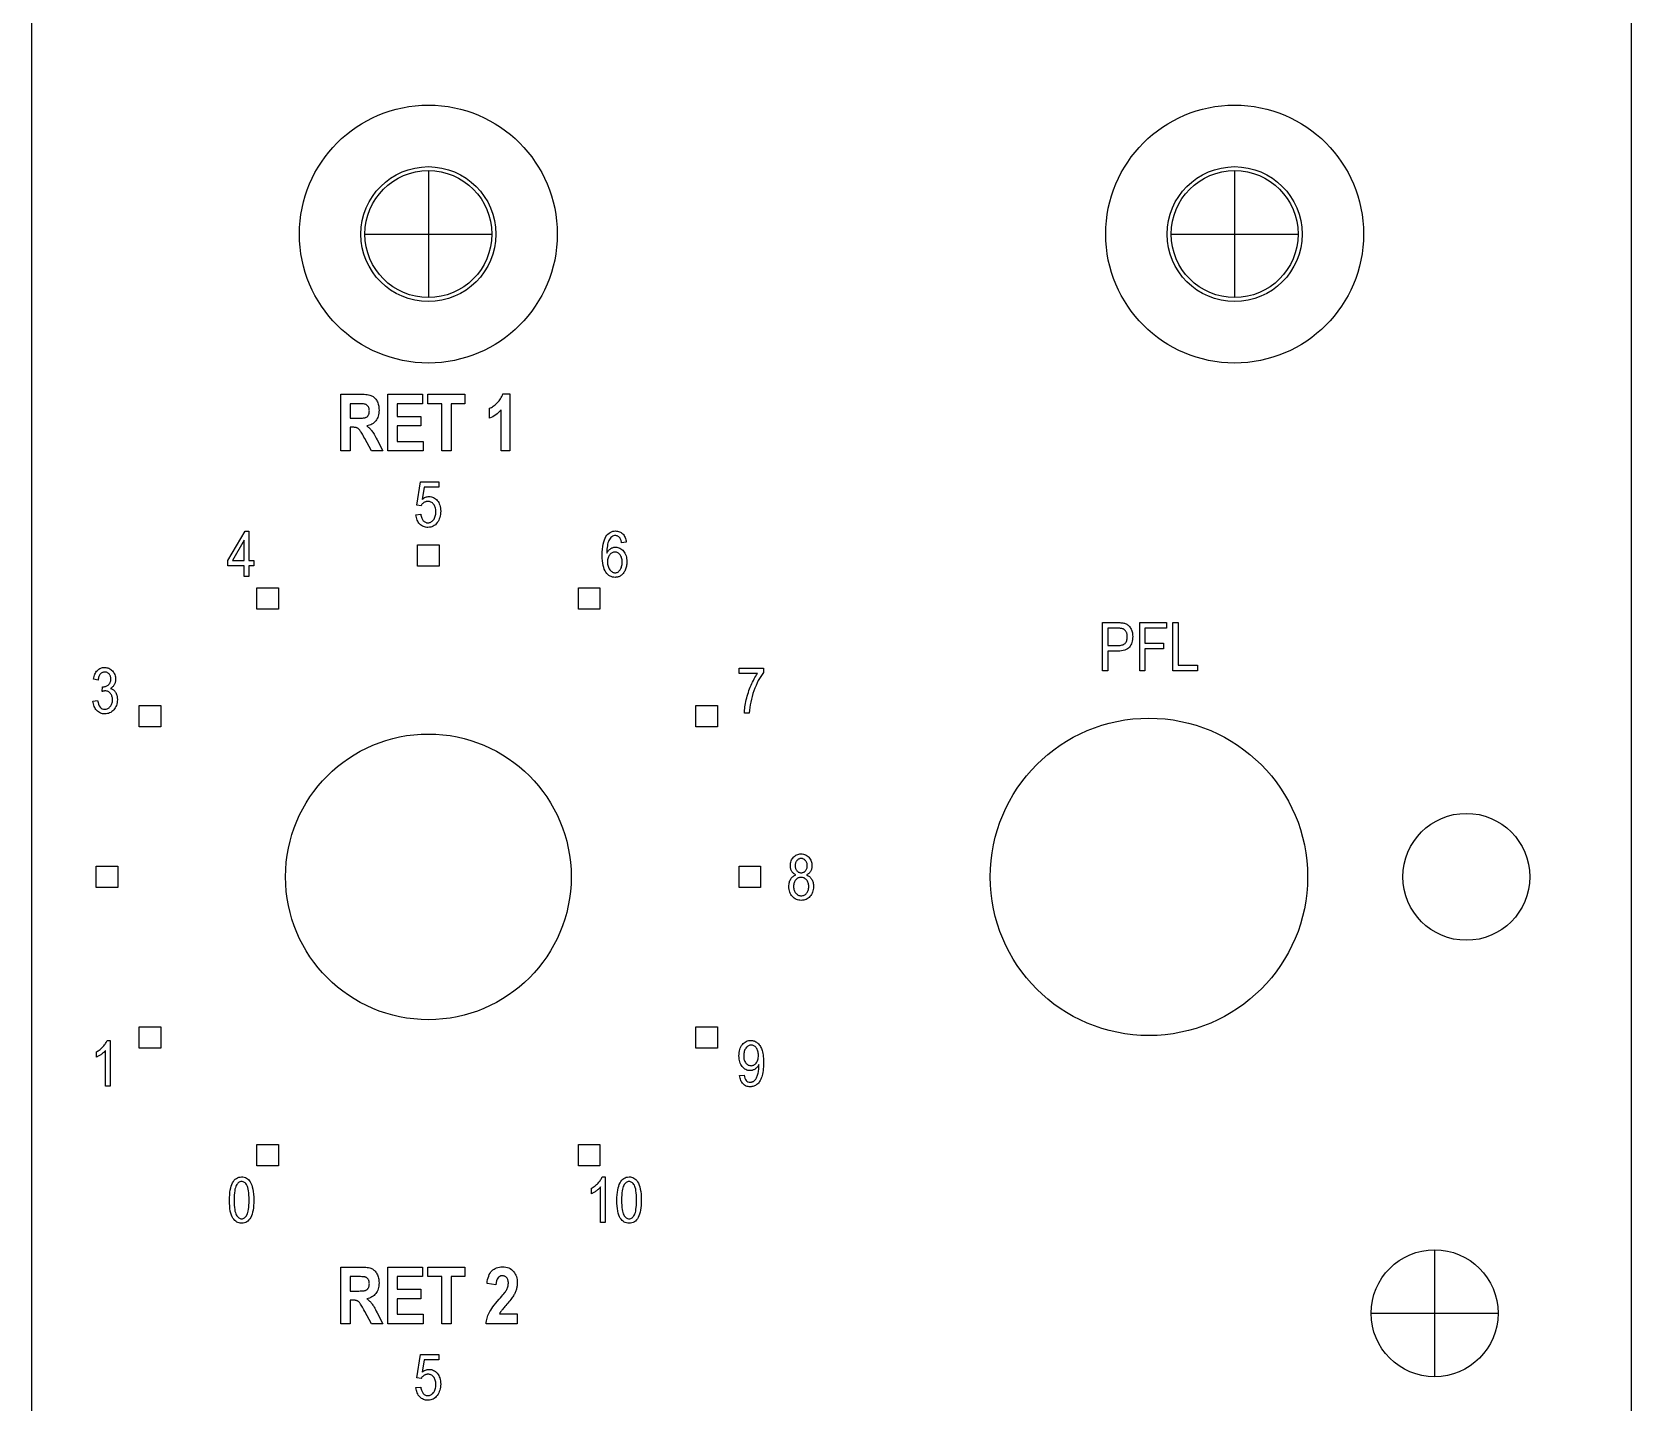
# Model space of a CAD drawing. Header units: millimetres. Extents: x 0 to 40, y 0 to 514.
# Drawn here: x 0 to 40.3, y 383.76 to 418.29 of the extents above; entities that cross this region are included whole.
import ezdxf

# ---------------------------------------------------------------- set-up
doc = ezdxf.new("R2010")
doc.units = ezdxf.units.MM
for name, color, linetype in [('CSK_NO_STUDS', 6, 'CONTINUOUS'), ('CUT', 1, 'CONTINUOUS'), ('LEGEND', 2, 'CONTINUOUS'), ('OUTLINE', 7, 'CONTINUOUS'), ('STUDS', 5, 'CONTINUOUS')]:
    doc.layers.add(name, color=color, linetype=linetype)

msp = doc.modelspace()

# ---------------------------------------------------------------- linework, layer by layer
at = {"layer": 'CSK_NO_STUDS'}
for centre, radius in [((9.99, 413.2), 3.25), ((30.31, 413.2), 3.25), ((9.99, 413.2), 1.7), ((30.31, 413.2), 1.7)]:
    msp.add_circle(centre, radius, dxfattribs=at)
at = {"layer": 'CUT'}
for centre, radius in [((28.15, 397), 4), ((9.99, 397), 3.6), ((36.15, 397), 1.6)]:
    msp.add_circle(centre, radius, dxfattribs=at)
at = {"layer": 'LEGEND'}
for points in [[(7.7864, 407.7342), (7.7864, 409.1658), (8.2854, 409.1658), (8.3316, 409.1652), (8.3743, 409.1634), (8.4136, 409.1604), (8.4495, 409.1562), (8.4819, 409.1508), (8.511, 409.1441), (8.5366, 409.1363), (8.5588, 409.1272), (8.5789, 409.1167), (8.598, 409.1044), (8.6163, 409.0904), (8.6336, 409.0745), (8.6499, 409.0569), (8.6654, 409.0375), (8.68, 409.0164), (8.6936, 408.9935), (8.706, 408.9691), (8.7167, 408.9435), (8.7257, 408.9168), (8.7332, 408.8888), (8.7389, 408.8598), (8.7431, 408.8295), (8.7455, 408.798), (8.7463, 408.7654), (8.7451, 408.7245), (8.7413, 408.6855), (8.735, 408.6487), (8.7262, 408.6138), (8.7149, 408.581), (8.701, 408.5503), (8.6847, 408.5216), (8.6658, 408.4949), (8.6446, 408.4705), (8.6213, 408.4484), (8.5958, 408.4287), (8.5682, 408.4114), (8.5386, 408.3965), (8.5068, 408.384), (8.4728, 408.3738), (8.4368, 408.366), (8.4554, 408.3522), (8.4732, 408.338), (8.4902, 408.3236), (8.5064, 408.3088), (8.5217, 408.2937), (8.5362, 408.2782), (8.5499, 408.2625), (8.5628, 408.2464), (8.5758, 408.2285), (8.5899, 408.2075), (8.6052, 408.1832), (8.6216, 408.1557), (8.6391, 408.125), (8.6578, 408.091), (8.6776, 408.0539), (8.6985, 408.0135), (8.8411, 407.7342), (8.5588, 407.7342), (8.387, 408.0457), (8.3647, 408.086), (8.3443, 408.1223), (8.3258, 408.1546), (8.3091, 408.183), (8.2943, 408.2075), (8.2813, 408.228), (8.2702, 408.2445), (8.261, 408.2571), (8.2526, 408.2673), (8.2442, 408.2767), (8.2355, 408.2853), (8.2268, 408.293), (8.218, 408.2999), (8.209, 408.306), (8.1999, 408.3113), (8.1907, 408.3157), (8.1807, 408.3195), (8.1693, 408.3228), (8.1565, 408.3255), (8.1423, 408.3278), (8.1267, 408.3296), (8.1098, 408.3308), (8.0913, 408.3316), (8.0715, 408.3318), (8.0227, 408.3318), (8.0227, 407.7342)], [(8.97, 407.7342), (8.97, 409.1658), (9.8411, 409.1658), (9.8411, 408.9236), (9.2063, 408.9236), (9.2063, 408.6062), (9.7962, 408.6062), (9.7962, 408.365), (9.2063, 408.365), (9.2063, 407.9754), (9.8626, 407.9754), (9.8626, 407.7342)], [(10.3274, 407.7342), (10.3274, 408.9236), (9.9788, 408.9236), (9.9788, 409.1658), (10.9114, 409.1658), (10.9114, 408.9236), (10.5637, 408.9236), (10.5637, 407.7342)], [(12.0471, 407.7342), (11.8225, 407.7342), (11.8225, 408.7684), (11.7904, 408.7341), (11.7571, 408.7023), (11.7225, 408.6727), (11.6868, 408.6456), (11.6498, 408.6207), (11.6116, 408.5983), (11.5722, 408.5781), (11.5315, 408.5604), (11.5315, 408.8094), (11.555, 408.8198), (11.5788, 408.8322), (11.6028, 408.8464), (11.627, 408.8625), (11.6514, 408.8804), (11.676, 408.9003), (11.7008, 408.922), (11.7258, 408.9456), (11.75, 408.9706), (11.7723, 408.9965), (11.7926, 409.0234), (11.811, 409.0512), (11.8275, 409.0799), (11.8421, 409.1096), (11.8548, 409.1402), (11.8655, 409.1717), (12.0471, 409.1717)], [(8.0227, 408.5604), (8.1985, 408.5604), (8.2369, 408.5606), (8.2717, 408.5612), (8.3029, 408.5623), (8.3303, 408.5639), (8.3541, 408.5659), (8.3743, 408.5683), (8.3908, 408.5712), (8.4036, 408.5745), (8.4143, 408.5785), (8.4245, 408.5834), (8.4342, 408.5892), (8.4434, 408.5959), (8.452, 408.6035), (8.4602, 408.612), (8.4678, 408.6213), (8.4749, 408.6316), (8.4813, 408.6428), (8.4868, 408.6549), (8.4915, 408.6678), (8.4954, 408.6817), (8.4984, 408.6964), (8.5005, 408.712), (8.5018, 408.7285), (8.5022, 408.7459), (8.5018, 408.7626), (8.5005, 408.7784), (8.4984, 408.7934), (8.4954, 408.8075), (8.4915, 408.8209), (8.4868, 408.8333), (8.4813, 408.845), (8.4749, 408.8558), (8.4677, 408.8657), (8.46, 408.8749), (8.4516, 408.8833), (8.4426, 408.8908), (8.4331, 408.8975), (8.4229, 408.9035), (8.4121, 408.9086), (8.4006, 408.9129), (8.3904, 408.9154), (8.3762, 408.9176), (8.358, 408.9194), (8.3359, 408.9209), (8.3099, 408.9221), (8.28, 408.923), (8.2461, 408.9235), (8.2083, 408.9236), (8.0227, 408.9236)], [(9.6775, 406.1273), (9.7986, 406.1398), (9.8027, 406.1134), (9.8078, 406.0886), (9.8141, 406.0657), (9.8215, 406.0444), (9.8301, 406.0249), (9.8397, 406.0072), (9.8504, 405.9912), (9.8623, 405.977), (9.8749, 405.9644), (9.8881, 405.9535), (9.9017, 405.9443), (9.9159, 405.9368), (9.9305, 405.931), (9.9457, 405.9268), (9.9613, 405.9243), (9.9775, 405.9234), (9.9977, 405.9246), (10.0171, 405.9281), (10.0358, 405.934), (10.0539, 405.9423), (10.0712, 405.9529), (10.0878, 405.9658), (10.1037, 405.9812), (10.1189, 405.9988), (10.1328, 406.0185), (10.1449, 406.04), (10.1551, 406.0631), (10.1634, 406.088), (10.1699, 406.1146), (10.1746, 406.1429), (10.1774, 406.1729), (10.1783, 406.2047), (10.1774, 406.2345), (10.1747, 406.2626), (10.1702, 406.2889), (10.1639, 406.3136), (10.1559, 406.3365), (10.146, 406.3577), (10.1343, 406.3772), (10.1209, 406.3949), (10.106, 406.4108), (10.0903, 406.4245), (10.0737, 406.4361), (10.0561, 406.4456), (10.0376, 406.453), (10.0182, 406.4583), (9.9979, 406.4614), (9.9767, 406.4625), (9.9637, 406.462), (9.951, 406.4607), (9.9384, 406.4584), (9.926, 406.4552), (9.9139, 406.4511), (9.9019, 406.446), (9.8902, 406.4401), (9.8787, 406.4332), (9.8675, 406.4255), (9.857, 406.4171), (9.8471, 406.408), (9.8378, 406.3981), (9.829, 406.3876), (9.8209, 406.3763), (9.8133, 406.3643), (9.8064, 406.3516), (9.6978, 406.3687), (9.7892, 406.957), (10.2556, 406.957), (10.2556, 406.8227), (9.8814, 406.8227), (9.8306, 406.5148), (9.8517, 406.5317), (9.8731, 406.5463), (9.8947, 406.5586), (9.9168, 406.5688), (9.9391, 406.5766), (9.9617, 406.5822), (9.9847, 406.5856), (10.008, 406.5867), (10.037, 406.5852), (10.065, 406.5804), (10.0921, 406.5726), (10.1182, 406.5616), (10.1434, 406.5475), (10.1676, 406.5302), (10.1908, 406.5099), (10.213, 406.4863), (10.2335, 406.4601), (10.2512, 406.4318), (10.2661, 406.4012), (10.2784, 406.3685), (10.2879, 406.3335), (10.2947, 406.2964), (10.2988, 406.2571), (10.3002, 406.2156), (10.2988, 406.1744), (10.2947, 406.1346), (10.2879, 406.0964), (10.2784, 406.0597), (10.2661, 406.0244), (10.2512, 405.9907), (10.2335, 405.9585), (10.213, 405.9277), (10.1903, 405.8996), (10.1658, 405.8753), (10.1393, 405.8547), (10.111, 405.8378), (10.0808, 405.8247), (10.0488, 405.8153), (10.0148, 405.8097), (9.9791, 405.8078), (9.9492, 405.8091), (9.9205, 405.8131), (9.893, 405.8197), (9.8667, 405.829), (9.8415, 405.8409), (9.8176, 405.8555), (9.7948, 405.8727), (9.7732, 405.8926), (9.7533, 405.9148), (9.7357, 405.939), (9.7204, 405.9653), (9.7073, 405.9937), (9.6965, 406.024), (9.6879, 406.0564), (9.6816, 406.0909), (9.6775, 406.1273)], [(5.347, 404.568), (5.347, 404.8422), (4.94, 404.8422), (4.94, 404.9711), (5.3689, 405.7133), (5.4627, 405.7133), (5.4627, 404.9711), (5.59, 404.9711), (5.59, 404.8422), (5.4627, 404.8422), (5.4627, 404.568)], [(5.347, 404.9711), (5.347, 405.4875), (5.0533, 404.9711)], [(14.9759, 405.4328), (14.8611, 405.4219), (14.8567, 405.4432), (14.8519, 405.4629), (14.8466, 405.481), (14.8408, 405.4975), (14.8345, 405.5124), (14.8277, 405.5257), (14.8204, 405.5375), (14.8127, 405.5477), (14.8008, 405.5605), (14.7884, 405.5716), (14.7754, 405.581), (14.7619, 405.5887), (14.7477, 405.5947), (14.733, 405.5989), (14.7176, 405.6015), (14.7017, 405.6024), (14.6771, 405.6004), (14.6538, 405.5945), (14.6317, 405.5848), (14.6109, 405.5711), (14.5913, 405.5535), (14.573, 405.532), (14.5559, 405.5067), (14.54, 405.4774), (14.5277, 405.4488), (14.5171, 405.417), (14.508, 405.382), (14.5005, 405.3438), (14.4947, 405.3023), (14.4905, 405.2576), (14.4879, 405.2097), (14.4869, 405.1586), (14.4972, 405.1768), (14.5081, 405.1938), (14.5196, 405.2097), (14.5318, 405.2245), (14.5446, 405.2382), (14.5581, 405.2507), (14.5722, 405.262), (14.5869, 405.2723), (14.602, 405.2813), (14.6174, 405.2892), (14.633, 405.2958), (14.6488, 405.3013), (14.6648, 405.3055), (14.6811, 405.3085), (14.6975, 405.3103), (14.7142, 405.311), (14.7417, 405.3094), (14.7683, 405.3046), (14.794, 405.2967), (14.8188, 405.2857), (14.8427, 405.2714), (14.8658, 405.254), (14.8879, 405.2335), (14.9091, 405.2098), (14.9286, 405.1834), (14.9455, 405.1549), (14.9598, 405.1243), (14.9715, 405.0915), (14.9806, 405.0566), (14.9871, 405.0196), (14.991, 404.9804), (14.9923, 404.9391), (14.9917, 404.9107), (14.9897, 404.883), (14.9865, 404.856), (14.9819, 404.8296), (14.976, 404.8039), (14.9688, 404.7789), (14.9603, 404.7545), (14.9505, 404.7309), (14.9397, 404.7083), (14.9282, 404.6872), (14.9158, 404.6677), (14.9028, 404.6497), (14.889, 404.6332), (14.8744, 404.6183), (14.8592, 404.6049), (14.8431, 404.593), (14.8265, 404.5825), (14.8095, 404.5735), (14.792, 404.5658), (14.7742, 404.5596), (14.7559, 404.5547), (14.7372, 404.5512), (14.7181, 404.5491), (14.6986, 404.5485), (14.6638, 404.5505), (14.6306, 404.5565), (14.599, 404.5665), (14.5689, 404.5805), (14.5404, 404.5985), (14.5134, 404.6205), (14.488, 404.6465), (14.4642, 404.6766), (14.4426, 404.7113), (14.4239, 404.7513), (14.408, 404.7967), (14.3951, 404.8475), (14.385, 404.9036), (14.3778, 404.965), (14.3735, 405.0318), (14.372, 405.1039), (14.3735, 405.1839), (14.3779, 405.258), (14.3853, 405.3261), (14.3957, 405.3882), (14.409, 405.4443), (14.4252, 405.4945), (14.4444, 405.5387), (14.4666, 405.577), (14.491, 405.61), (14.5171, 405.6387), (14.5449, 405.6629), (14.5744, 405.6827), (14.6055, 405.6982), (14.6382, 405.7092), (14.6727, 405.7158), (14.7087, 405.718), (14.735, 405.7168), (14.7601, 405.7134), (14.7841, 405.7077), (14.8071, 405.6997), (14.829, 405.6894), (14.8497, 405.6769), (14.8694, 405.6621), (14.888, 405.6449), (14.9052, 405.6256), (14.9206, 405.6043), (14.9343, 405.5809), (14.9462, 405.5554), (14.9563, 405.5278), (14.9646, 405.4982), (14.9711, 405.4666), (14.9759, 405.4328)], [(9.72, 405.37), (10.26, 405.37), (10.26, 404.83), (9.72, 404.83)], [(14.5048, 404.9391), (14.5058, 404.9088), (14.5085, 404.88), (14.5131, 404.8528), (14.5195, 404.8271), (14.5277, 404.8029), (14.5378, 404.7802), (14.5497, 404.7591), (14.5634, 404.7395), (14.5784, 404.7218), (14.5939, 404.7065), (14.61, 404.6935), (14.6267, 404.6829), (14.644, 404.6747), (14.6619, 404.6688), (14.6803, 404.6653), (14.6994, 404.6641), (14.7161, 404.6652), (14.7325, 404.6685), (14.7483, 404.6741), (14.7637, 404.6818), (14.7787, 404.6918), (14.7932, 404.7041), (14.8073, 404.7185), (14.8209, 404.7352), (14.8334, 404.7538), (14.8443, 404.774), (14.8535, 404.796), (14.861, 404.8195), (14.8668, 404.8448), (14.871, 404.8717), (14.8735, 404.9003), (14.8744, 404.9305), (14.8735, 404.9601), (14.8711, 404.988), (14.8669, 405.0142), (14.8611, 405.0387), (14.8536, 405.0615), (14.8445, 405.0825), (14.8337, 405.1019), (14.8212, 405.1195), (14.8076, 405.1353), (14.7932, 405.1489), (14.7781, 405.1605), (14.7623, 405.1699), (14.7457, 405.1773), (14.7284, 405.1825), (14.7103, 405.1857), (14.6916, 405.1867), (14.6731, 405.1857), (14.6553, 405.1826), (14.638, 405.1773), (14.6213, 405.17), (14.6053, 405.1606), (14.5898, 405.1492), (14.575, 405.1356), (14.5607, 405.1199), (14.5476, 405.1025), (14.5363, 405.0836), (14.5267, 405.0632), (14.5188, 405.0413), (14.5127, 405.018), (14.5083, 404.9932), (14.5057, 404.9669), (14.5048, 404.9391)], [(5.67, 404.2848), (6.21, 404.2848), (6.21, 403.7448), (5.67, 403.7448)], [(13.77, 404.2848), (14.31, 404.2848), (14.31, 403.7448), (13.77, 403.7448)], [(26.9796, 402.1916), (26.9796, 403.4084), (27.3556, 403.4084), (27.3877, 403.4081), (27.4177, 403.407), (27.4454, 403.4052), (27.471, 403.4026), (27.4944, 403.3994), (27.5156, 403.3954), (27.5347, 403.3907), (27.5515, 403.3852), (27.5726, 403.3765), (27.5925, 403.3661), (27.6114, 403.354), (27.6291, 403.3402), (27.6458, 403.3247), (27.6614, 403.3075), (27.6759, 403.2887), (27.6893, 403.2682), (27.7014, 403.2462), (27.7118, 403.223), (27.7207, 403.1986), (27.7279, 403.1729), (27.7335, 403.1461), (27.7376, 403.118), (27.74, 403.0887), (27.7408, 403.0582), (27.7395, 403.018), (27.7355, 402.9798), (27.729, 402.9434), (27.7198, 402.9089), (27.708, 402.8764), (27.6936, 402.8457), (27.6766, 402.8169), (27.6569, 402.79), (27.6341, 402.7657), (27.6074, 402.7446), (27.5769, 402.7268), (27.5426, 402.7122), (27.5045, 402.7009), (27.4625, 402.6928), (27.4168, 402.6879), (27.3672, 402.6863), (27.1116, 402.6863), (27.1116, 402.1916)], [(27.9184, 402.1916), (27.9184, 403.4084), (28.5916, 403.4084), (28.5916, 403.2648), (28.0504, 403.2648), (28.0504, 402.888), (28.5186, 402.888), (28.5186, 402.7444), (28.0504, 402.7444), (28.0504, 402.1916)], [(28.7526, 402.1916), (28.7526, 403.4084), (28.8846, 403.4084), (28.8846, 402.3352), (29.376, 402.3352), (29.376, 402.1916)], [(27.1116, 402.8299), (27.3697, 402.8299), (27.3992, 402.8307), (27.4266, 402.8333), (27.452, 402.8376), (27.4754, 402.8437), (27.4966, 402.8514), (27.5159, 402.8609), (27.5331, 402.8721), (27.5482, 402.8851), (27.5614, 402.8998), (27.5729, 402.9162), (27.5826, 402.9344), (27.5905, 402.9543), (27.5967, 402.976), (27.6011, 402.9994), (27.6038, 403.0246), (27.6046, 403.0515), (27.6042, 403.0692), (27.6029, 403.0863), (27.6007, 403.1028), (27.5977, 403.1185), (27.5938, 403.1337), (27.589, 403.1482), (27.5833, 403.162), (27.5768, 403.1752), (27.5697, 403.1876), (27.5622, 403.1989), (27.5543, 403.2092), (27.5461, 403.2186), (27.5375, 403.2269), (27.5286, 403.2342), (27.5193, 403.2405), (27.5096, 403.2458), (27.4987, 403.2502), (27.4859, 403.2541), (27.4711, 403.2574), (27.4543, 403.2601), (27.4355, 403.2622), (27.4147, 403.2637), (27.392, 403.2645), (27.3672, 403.2648), (27.1116, 403.2648)], [(1.5376, 401.4297), (1.6533, 401.4484), (1.664, 401.3957), (1.6781, 401.35), (1.6957, 401.3113), (1.7167, 401.2797), (1.7412, 401.2551), (1.7691, 401.2375), (1.8005, 401.227), (1.8353, 401.2234), (1.8547, 401.2245), (1.8734, 401.2276), (1.8915, 401.2328), (1.9089, 401.2401), (1.9257, 401.2495), (1.9418, 401.261), (1.9572, 401.2746), (1.972, 401.2902), (1.9856, 401.3076), (1.9973, 401.3261), (2.0072, 401.3459), (2.0154, 401.3669), (2.0217, 401.3891), (2.0262, 401.4126), (2.0289, 401.4373), (2.0298, 401.4633), (2.029, 401.4877), (2.0265, 401.5108), (2.0224, 401.5328), (2.0165, 401.5535), (2.0091, 401.573), (1.9999, 401.5913), (1.9892, 401.6084), (1.9767, 401.6242), (1.963, 401.6385), (1.9486, 401.6509), (1.9335, 401.6614), (1.9175, 401.6699), (1.9008, 401.6766), (1.8834, 401.6813), (1.8652, 401.6842), (1.8462, 401.6852), (1.8378, 401.6849), (1.8289, 401.6842), (1.8194, 401.683), (1.8095, 401.6812), (1.7991, 401.6791), (1.7882, 401.6764), (1.7769, 401.6732), (1.765, 401.6695), (1.7783, 401.793), (1.7962, 401.7914), (1.817, 401.7922), (1.8368, 401.7947), (1.8556, 401.7988), (1.8734, 401.8045), (1.8902, 401.8119), (1.906, 401.8208), (1.9207, 401.8315), (1.9345, 401.8438), (1.947, 401.8574), (1.9578, 401.8721), (1.9669, 401.888), (1.9744, 401.9049), (1.9802, 401.9229), (1.9843, 401.942), (1.9868, 401.9623), (1.9876, 401.9836), (1.9869, 402.0032), (1.9849, 402.0219), (1.9814, 402.0395), (1.9765, 402.0562), (1.9702, 402.0718), (1.9626, 402.0865), (1.9535, 402.1002), (1.9431, 402.1129), (1.9317, 402.1243), (1.9196, 402.1343), (1.907, 402.1426), (1.8937, 402.1495), (1.8798, 402.1549), (1.8653, 402.1587), (1.8502, 402.161), (1.8345, 402.1617), (1.8182, 402.1609), (1.8026, 402.1585), (1.7876, 402.1545), (1.7733, 402.1489), (1.7596, 402.1417), (1.7466, 402.1329), (1.7342, 402.1225), (1.7224, 402.1105), (1.7115, 402.0969), (1.7016, 402.0817), (1.6928, 402.0648), (1.685, 402.0462), (1.6782, 402.026), (1.6725, 402.0041), (1.6678, 401.9806), (1.6642, 401.9555), (1.5494, 401.9805), (1.5557, 402.0161), (1.5637, 402.0494), (1.5735, 402.0805), (1.5849, 402.1094), (1.5981, 402.136), (1.6129, 402.1604), (1.6295, 402.1825), (1.6478, 402.2023), (1.6674, 402.2199), (1.6881, 402.2352), (1.7097, 402.248), (1.7324, 402.2586), (1.756, 402.2668), (1.7807, 402.2727), (1.8063, 402.2762), (1.833, 402.2773), (1.8609, 402.276), (1.8878, 402.2721), (1.9137, 402.2655), (1.9384, 402.2563), (1.9621, 402.2444), (1.9847, 402.2299), (2.0062, 402.2127), (2.0267, 402.193), (2.0454, 402.1712), (2.0616, 402.148), (2.0753, 402.1235), (2.0865, 402.0977), (2.0952, 402.0704), (2.1014, 402.0418), (2.1051, 402.0118), (2.1064, 401.9805), (2.1059, 401.9612), (2.1043, 401.9425), (2.1016, 401.9244), (2.0979, 401.9068), (2.0931, 401.8898), (2.0873, 401.8734), (2.0804, 401.8575), (2.0724, 401.8422), (2.0635, 401.8276), (2.0537, 401.8137), (2.0431, 401.8007), (2.0317, 401.7885), (2.0194, 401.7771), (2.0063, 401.7665), (1.9923, 401.7567), (1.9775, 401.7477), (1.9912, 401.7434), (2.0044, 401.7386), (2.0169, 401.7331), (2.0289, 401.727), (2.0402, 401.7202), (2.0509, 401.7128), (2.061, 401.7048), (2.0705, 401.6961), (2.0794, 401.6867), (2.0879, 401.6766), (2.096, 401.6657), (2.1037, 401.6541), (2.1109, 401.6417), (2.1176, 401.6286), (2.1239, 401.6147), (2.1298, 401.6), (2.1351, 401.5847), (2.1397, 401.569), (2.1436, 401.5529), (2.1468, 401.5363), (2.1493, 401.5193), (2.1511, 401.5019), (2.1521, 401.484), (2.1525, 401.4656), (2.151, 401.4271), (2.1467, 401.3903), (2.1394, 401.3553), (2.1292, 401.3222), (2.1162, 401.2908), (2.1002, 401.2612), (2.0813, 401.2334), (2.0595, 401.2074), (2.0357, 401.1839), (2.0107, 401.1635), (1.9846, 401.1462), (1.9574, 401.1321), (1.929, 401.1211), (1.8994, 401.1133), (1.8687, 401.1086), (1.8369, 401.107), (1.8074, 401.1084), (1.779, 401.1125), (1.7518, 401.1193), (1.7257, 401.1289), (1.7008, 401.1412), (1.677, 401.1562), (1.6544, 401.174), (1.633, 401.1945), (1.6132, 401.2173), (1.5957, 401.242), (1.5804, 401.2686), (1.5673, 401.2971), (1.5565, 401.3274), (1.548, 401.3596), (1.5417, 401.3937), (1.5376, 401.4297)], [(17.826, 402.1227), (17.826, 402.2578), (18.4338, 402.2578), (18.4338, 402.1484), (18.4003, 402.1026), (18.3678, 402.0535), (18.3364, 402.001), (18.306, 401.9452), (18.2767, 401.8861), (18.2483, 401.8236), (18.221, 401.7578), (18.1947, 401.6887), (18.1703, 401.618), (18.1486, 401.5474), (18.1297, 401.477), (18.1135, 401.4067), (18.1, 401.3367), (18.0892, 401.2667), (18.0812, 401.197), (18.076, 401.1273), (17.9572, 401.1273), (17.9584, 401.164), (17.9609, 401.2022), (17.9647, 401.2419), (17.9698, 401.283), (17.9762, 401.3256), (17.9838, 401.3698), (17.9927, 401.4154), (18.0029, 401.4625), (18.0143, 401.5101), (18.0266, 401.5571), (18.04, 401.6035), (18.0544, 401.6494), (18.0698, 401.6947), (18.0862, 401.7395), (18.1036, 401.7837), (18.122, 401.8273), (18.1412, 401.8699), (18.1607, 401.9108), (18.1805, 401.9502), (18.2008, 401.9879), (18.2213, 402.024), (18.2423, 402.0585), (18.2636, 402.0914), (18.2853, 402.1227)], [(2.7052, 401.32), (3.2452, 401.32), (3.2452, 400.78), (2.7052, 400.78)], [(16.7348, 401.32), (17.2748, 401.32), (17.2748, 400.78), (16.7348, 400.78)], [(19.2548, 397.0484), (19.238, 397.0567), (19.2222, 397.0657), (19.2075, 397.0757), (19.1938, 397.0864), (19.1812, 397.098), (19.1697, 397.1105), (19.1592, 397.1238), (19.1498, 397.1379), (19.1414, 397.1529), (19.1342, 397.1688), (19.1281, 397.1856), (19.1231, 397.2032), (19.1192, 397.2218), (19.1164, 397.2412), (19.1148, 397.2616), (19.1142, 397.2828), (19.1154, 397.3147), (19.119, 397.345), (19.125, 397.3739), (19.1335, 397.4012), (19.1443, 397.427), (19.1575, 397.4513), (19.1731, 397.474), (19.1912, 397.4953), (19.211, 397.5145), (19.2321, 397.5312), (19.2544, 397.5453), (19.278, 397.5568), (19.3028, 397.5658), (19.3288, 397.5722), (19.356, 397.5761), (19.3845, 397.5773), (19.4132, 397.576), (19.4407, 397.5721), (19.4669, 397.5656), (19.4919, 397.5564), (19.5156, 397.5447), (19.5381, 397.5303), (19.5594, 397.5133), (19.5795, 397.4937), (19.5977, 397.4721), (19.6135, 397.4489), (19.6268, 397.4242), (19.6378, 397.398), (19.6463, 397.3703), (19.6523, 397.3411), (19.656, 397.3104), (19.6572, 397.2781), (19.6567, 397.2578), (19.655, 397.2383), (19.6524, 397.2196), (19.6486, 397.2017), (19.6438, 397.1845), (19.6379, 397.1682), (19.6309, 397.1526), (19.6228, 397.1379), (19.6137, 397.1239), (19.6034, 397.1108), (19.5921, 397.0984), (19.5796, 397.0868), (19.5661, 397.076), (19.5515, 397.066), (19.5357, 397.0568), (19.5189, 397.0484), (19.5396, 397.0394), (19.559, 397.0291), (19.5772, 397.0174), (19.5942, 397.0045), (19.6099, 396.9903), (19.6244, 396.9748), (19.6377, 396.9579), (19.6498, 396.9398), (19.6605, 396.9205), (19.6698, 396.9001), (19.6776, 396.8785), (19.684, 396.8559), (19.689, 396.8321), (19.6926, 396.8071), (19.6948, 396.7811), (19.6955, 396.7539), (19.6941, 396.7165), (19.6899, 396.6809), (19.683, 396.647), (19.6733, 396.6149), (19.6608, 396.5846), (19.6456, 396.5561), (19.6276, 396.5293), (19.6068, 396.5043), (19.584, 396.4817), (19.5598, 396.4621), (19.5343, 396.4455), (19.5075, 396.4319), (19.4793, 396.4214), (19.4498, 396.4138), (19.419, 396.4093), (19.3869, 396.4078), (19.3544, 396.4093), (19.3232, 396.4138), (19.2935, 396.4214), (19.2651, 396.4319), (19.2381, 396.4455), (19.2125, 396.4621), (19.1882, 396.4817), (19.1654, 396.5043), (19.1446, 396.5294), (19.1266, 396.5563), (19.1114, 396.5852), (19.0989, 396.6159), (19.0892, 396.6486), (19.0823, 396.6831), (19.0781, 396.7195), (19.0767, 396.7578), (19.0775, 396.7859), (19.0797, 396.8127), (19.0834, 396.8383), (19.0885, 396.8626), (19.0952, 396.8857), (19.1033, 396.9074), (19.1129, 396.928), (19.124, 396.9473), (19.1364, 396.9652), (19.1499, 396.9816), (19.1645, 396.9965), (19.1803, 397.0099), (19.1973, 397.0218), (19.2153, 397.0322), (19.2345, 397.041), (19.2548, 397.0484)], [(19.233, 397.2867), (19.2337, 397.2662), (19.2358, 397.2467), (19.2392, 397.2283), (19.2441, 397.2109), (19.2504, 397.1947), (19.258, 397.1795), (19.2671, 397.1654), (19.2775, 397.1523), (19.289, 397.1406), (19.301, 397.1305), (19.3138, 397.1219), (19.3271, 397.1148), (19.3411, 397.1094), (19.3557, 397.1055), (19.371, 397.1031), (19.3869, 397.1023), (19.4024, 397.1031), (19.4173, 397.1054), (19.4317, 397.1093), (19.4455, 397.1146), (19.4587, 397.1216), (19.4713, 397.13), (19.4833, 397.14), (19.4947, 397.1516), (19.5051, 397.1643), (19.5142, 397.178), (19.5218, 397.1925), (19.5281, 397.208), (19.533, 397.2244), (19.5364, 397.2417), (19.5385, 397.2598), (19.5392, 397.2789), (19.5385, 397.2986), (19.5364, 397.3173), (19.5328, 397.3351), (19.5278, 397.3521), (19.5214, 397.368), (19.5135, 397.3831), (19.5042, 397.3973), (19.4935, 397.4105), (19.4818, 397.4225), (19.4696, 397.4329), (19.4569, 397.4417), (19.4436, 397.4489), (19.4298, 397.4545), (19.4155, 397.4585), (19.4007, 397.4609), (19.3853, 397.4617), (19.37, 397.4609), (19.3552, 397.4586), (19.3409, 397.4547), (19.3272, 397.4492), (19.3141, 397.4422), (19.3015, 397.4336), (19.2894, 397.4234), (19.2779, 397.4117), (19.2674, 397.3988), (19.2582, 397.3852), (19.2505, 397.3707), (19.2442, 397.3555), (19.2393, 397.3395), (19.2358, 397.3227), (19.2337, 397.3051), (19.233, 397.2867)], [(1.62, 397.27), (2.16, 397.27), (2.16, 396.73), (1.62, 396.73)], [(17.82, 397.27), (18.36, 397.27), (18.36, 396.73), (17.82, 396.73)], [(19.1947, 396.7578), (19.1956, 396.7321), (19.1982, 396.7076), (19.2027, 396.6845), (19.2088, 396.6626), (19.2168, 396.642), (19.2265, 396.6227), (19.2381, 396.6046), (19.2513, 396.5879), (19.2658, 396.5728), (19.281, 396.5597), (19.2969, 396.5486), (19.3135, 396.5396), (19.3308, 396.5325), (19.3488, 396.5275), (19.3675, 396.5244), (19.3869, 396.5234), (19.4064, 396.5244), (19.4252, 396.5273), (19.4432, 396.5322), (19.4605, 396.5391), (19.477, 396.5479), (19.4928, 396.5586), (19.5078, 396.5713), (19.522, 396.5859), (19.535, 396.6022), (19.5463, 396.6198), (19.5558, 396.6387), (19.5636, 396.659), (19.5697, 396.6805), (19.574, 396.7034), (19.5766, 396.7276), (19.5775, 396.7531), (19.5766, 396.7789), (19.5739, 396.8033), (19.5695, 396.8265), (19.5632, 396.8483), (19.5552, 396.8689), (19.5454, 396.8883), (19.5338, 396.9063), (19.5205, 396.923), (19.5059, 396.9382), (19.4905, 396.9512), (19.4745, 396.9623), (19.4578, 396.9714), (19.4403, 396.9784), (19.4222, 396.9835), (19.4033, 396.9865), (19.3838, 396.9875), (19.3644, 396.9865), (19.3458, 396.9835), (19.3279, 396.9785), (19.3108, 396.9715), (19.2944, 396.9625), (19.2788, 396.9515), (19.2639, 396.9385), (19.2498, 396.9234), (19.2369, 396.9068), (19.2257, 396.8891), (19.2162, 396.8701), (19.2085, 396.85), (19.2024, 396.8287), (19.1981, 396.8062), (19.1955, 396.7826), (19.1947, 396.7578)], [(2.7052, 393.22), (3.2452, 393.22), (3.2452, 392.68), (2.7052, 392.68)], [(16.7348, 393.22), (17.2748, 393.22), (17.2748, 392.68), (16.7348, 392.68)], [(1.9712, 391.7273), (1.8556, 391.7273), (1.8556, 392.6234), (1.8452, 392.6117), (1.834, 392.5999), (1.8219, 392.588), (1.8089, 392.5761), (1.7951, 392.5641), (1.7805, 392.552), (1.7649, 392.5399), (1.7486, 392.5277), (1.732, 392.5159), (1.7157, 392.5048), (1.6997, 392.4945), (1.6841, 392.4849), (1.6689, 392.476), (1.654, 392.4679), (1.6394, 392.4605), (1.6251, 392.4539), (1.6251, 392.5898), (1.6486, 392.6039), (1.6714, 392.6187), (1.6935, 392.6343), (1.7149, 392.6506), (1.7356, 392.6677), (1.7556, 392.6855), (1.7749, 392.7041), (1.7935, 392.7234), (1.8111, 392.7431), (1.8273, 392.7626), (1.8422, 392.7821), (1.8557, 392.8014), (1.8679, 392.8205), (1.8787, 392.8396), (1.8881, 392.8585), (1.8962, 392.8773), (1.9712, 392.8773)], [(17.8353, 391.9922), (17.9463, 392.0047), (17.9545, 391.9622), (17.966, 391.9254), (17.9807, 391.8942), (17.9986, 391.8687), (18.0198, 391.8489), (18.0441, 391.8348), (18.0717, 391.8263), (18.1025, 391.8234), (18.1168, 391.8241), (18.1308, 391.8259), (18.1444, 391.829), (18.1577, 391.8333), (18.1707, 391.8388), (18.1833, 391.8456), (18.1956, 391.8536), (18.2076, 391.8629), (18.2192, 391.8737), (18.2303, 391.8865), (18.241, 391.9011), (18.2512, 391.9177), (18.261, 391.9362), (18.2704, 391.9566), (18.2792, 391.9789), (18.2877, 392.0031), (18.2954, 392.0288), (18.302, 392.0556), (18.3077, 392.0834), (18.3123, 392.1123), (18.3159, 392.1422), (18.3184, 392.1732), (18.32, 392.2052), (18.3205, 392.2383), (18.3205, 392.2664), (18.3111, 392.2495), (18.301, 392.2334), (18.29, 392.2183), (18.2783, 392.2041), (18.2658, 392.1908), (18.2525, 392.1784), (18.2385, 392.1669), (18.2236, 392.1562), (18.2083, 392.1467), (18.193, 392.1385), (18.1776, 392.1315), (18.1621, 392.1258), (18.1465, 392.1213), (18.1309, 392.1182), (18.1152, 392.1163), (18.0994, 392.1156), (18.0712, 392.1172), (18.0439, 392.1219), (18.0177, 392.1297), (17.9925, 392.1407), (17.9682, 392.1548), (17.9449, 392.1721), (17.9226, 392.1925), (17.9013, 392.216), (17.8818, 392.2423), (17.8649, 392.2708), (17.8506, 392.3017), (17.8389, 392.3349), (17.8298, 392.3703), (17.8233, 392.4081), (17.8194, 392.4482), (17.8181, 392.4906), (17.8195, 392.5344), (17.8235, 392.5757), (17.8303, 392.6147), (17.8397, 392.6513), (17.8519, 392.6855), (17.8667, 392.7173), (17.8842, 392.7468), (17.9045, 392.7738), (17.9266, 392.7981), (17.95, 392.8191), (17.9744, 392.8369), (18.0001, 392.8515), (18.0269, 392.8628), (18.0548, 392.8709), (18.084, 392.8757), (18.1142, 392.8773), (18.1359, 392.8764), (18.1573, 392.8737), (18.1782, 392.8692), (18.1988, 392.8629), (18.219, 392.8548), (18.2389, 392.8448), (18.2584, 392.8331), (18.2775, 392.8195), (18.2959, 392.8042), (18.3133, 392.7872), (18.3295, 392.7685), (18.3447, 392.748), (18.3588, 392.7259), (18.3718, 392.7021), (18.3838, 392.6765), (18.3947, 392.6492), (18.4044, 392.6195), (18.4128, 392.5868), (18.4199, 392.5509), (18.4258, 392.5119), (18.4303, 392.4698), (18.4335, 392.4247), (18.4355, 392.3764), (18.4361, 392.325), (18.4354, 392.2677), (18.4333, 392.2136), (18.4298, 392.1629), (18.425, 392.1154), (18.4187, 392.0713), (18.4111, 392.0304), (18.402, 391.9929), (18.3916, 391.9586), (18.3799, 391.9271), (18.3673, 391.8978), (18.3537, 391.8706), (18.3391, 391.8457), (18.3236, 391.823), (18.307, 391.8024), (18.2894, 391.7841), (18.2709, 391.768), (18.2515, 391.7539), (18.2316, 391.7417), (18.2112, 391.7313), (18.1901, 391.7229), (18.1685, 391.7163), (18.1463, 391.7116), (18.1235, 391.7088), (18.1002, 391.7078), (18.074, 391.709), (18.0489, 391.7124), (18.0248, 391.7181), (18.0019, 391.7261), (17.9801, 391.7363), (17.9594, 391.7489), (17.9398, 391.7637), (17.9213, 391.7809), (17.9042, 391.8001), (17.8889, 391.8215), (17.8755, 391.8448), (17.8638, 391.8702), (17.854, 391.8977), (17.846, 391.9271), (17.8397, 391.9586), (17.8353, 391.9922)], [(18.308, 392.4977), (18.3071, 392.5275), (18.3046, 392.5557), (18.3003, 392.5823), (18.2943, 392.6072), (18.2866, 392.6305), (18.2772, 392.6522), (18.2661, 392.6722), (18.2533, 392.6906), (18.2394, 392.7071), (18.2249, 392.7214), (18.21, 392.7335), (18.1945, 392.7434), (18.1785, 392.751), (18.162, 392.7565), (18.145, 392.7598), (18.1275, 392.7609), (18.1092, 392.7598), (18.0914, 392.7563), (18.0741, 392.7504), (18.0573, 392.7422), (18.041, 392.7316), (18.0252, 392.7188), (18.0099, 392.7035), (17.9951, 392.6859), (17.9815, 392.6664), (17.9696, 392.6453), (17.9596, 392.6227), (17.9514, 392.5984), (17.9451, 392.5727), (17.9405, 392.5453), (17.9378, 392.5164), (17.9369, 392.4859), (17.9378, 392.4585), (17.9404, 392.4325), (17.9447, 392.408), (17.9508, 392.3849), (17.9586, 392.3632), (17.9681, 392.3429), (17.9794, 392.3241), (17.9924, 392.3066), (18.0066, 392.291), (18.0215, 392.2774), (18.037, 392.2659), (18.0533, 392.2565), (18.0702, 392.2492), (18.0879, 392.244), (18.1062, 392.2409), (18.1252, 392.2398), (18.1439, 392.2409), (18.162, 392.244), (18.1793, 392.2493), (18.1959, 392.2566), (18.2117, 392.2661), (18.2268, 392.2776), (18.2412, 392.2913), (18.2549, 392.307), (18.2673, 392.3247), (18.2781, 392.3441), (18.2872, 392.3653), (18.2947, 392.3883), (18.3005, 392.413), (18.3047, 392.4395), (18.3072, 392.4677), (18.308, 392.4977)], [(5.67, 390.2552), (6.21, 390.2552), (6.21, 389.7152), (5.67, 389.7152)], [(13.77, 390.2552), (14.31, 390.2552), (14.31, 389.7152), (13.77, 389.7152)], [(4.9775, 388.8515), (4.9787, 388.9214), (4.9824, 388.9869), (4.9884, 389.0481), (4.9969, 389.1049), (5.0079, 389.1573), (5.0212, 389.2053), (5.037, 389.249), (5.0552, 389.2883), (5.0758, 389.3231), (5.0987, 389.3532), (5.1239, 389.3787), (5.1514, 389.3996), (5.1812, 389.4158), (5.2134, 389.4274), (5.2478, 389.4344), (5.2845, 389.4367), (5.3172, 389.4348), (5.3482, 389.4292), (5.3773, 389.4198), (5.4046, 389.4066), (5.4302, 389.3897), (5.454, 389.369), (5.476, 389.3446), (5.4962, 389.3164), (5.5182, 389.2773), (5.5373, 389.2328), (5.5534, 389.1829), (5.5666, 389.1275), (5.5768, 389.0667), (5.5841, 389.0004), (5.5885, 388.9287), (5.59, 388.8515), (5.5888, 388.782), (5.5852, 388.7168), (5.5791, 388.6559), (5.5707, 388.5993), (5.5598, 388.547), (5.5465, 388.499), (5.5308, 388.4554), (5.5127, 388.416), (5.4921, 388.3811), (5.4693, 388.3509), (5.4441, 388.3253), (5.4166, 388.3044), (5.3867, 388.2881), (5.3545, 388.2765), (5.3199, 388.2695), (5.283, 388.2672), (5.2501, 388.2692), (5.2188, 388.2754), (5.1891, 388.2856), (5.1608, 388.3), (5.1341, 388.3184), (5.1089, 388.341), (5.0852, 388.3677), (5.063, 388.3984), (5.043, 388.4342), (5.0256, 388.476), (5.0109, 388.5237), (4.9989, 388.5773), (4.9895, 388.6369), (4.9828, 388.7025), (4.9788, 388.7741), (4.9775, 388.8515)], [(5.0955, 388.8515), (5.0963, 388.7847), (5.0988, 388.7236), (5.103, 388.6682), (5.1088, 388.6186), (5.1164, 388.5748), (5.1256, 388.5367), (5.1364, 388.5043), (5.149, 388.4777), (5.1628, 388.4555), (5.1776, 388.4362), (5.1934, 388.4199), (5.21, 388.4065), (5.2276, 388.3961), (5.2462, 388.3887), (5.2657, 388.3843), (5.2861, 388.3828), (5.3054, 388.3843), (5.3239, 388.3888), (5.3416, 388.3963), (5.3586, 388.4068), (5.3747, 388.4203), (5.39, 388.4369), (5.4044, 388.4564), (5.4181, 388.4789), (5.4306, 388.5057), (5.4414, 388.5382), (5.4505, 388.5763), (5.458, 388.6201), (5.4638, 388.6695), (5.4679, 388.7245), (5.4704, 388.7852), (5.4713, 388.8515), (5.4704, 388.9186), (5.4679, 388.9798), (5.4637, 389.0353), (5.4579, 389.0849), (5.4503, 389.1288), (5.4411, 389.1669), (5.4303, 389.1992), (5.4177, 389.2258), (5.4039, 389.2479), (5.389, 389.2671), (5.3731, 389.2834), (5.3563, 389.2967), (5.3385, 389.307), (5.3197, 389.3144), (5.2999, 389.3188), (5.2791, 389.3203), (5.2599, 389.3188), (5.2416, 389.3143), (5.224, 389.3068), (5.2073, 389.2963), (5.1913, 389.2828), (5.1762, 389.2662), (5.1618, 389.2467), (5.1482, 389.2242), (5.1358, 389.1974), (5.1251, 389.1649), (5.1161, 389.1268), (5.1087, 389.083), (5.1029, 389.0336), (5.0988, 388.9786), (5.0963, 388.9179), (5.0955, 388.8515)], [(14.447, 388.2867), (14.3314, 388.2867), (14.3314, 389.1828), (14.321, 389.171), (14.3098, 389.1592), (14.2977, 389.1474), (14.2847, 389.1354), (14.2709, 389.1234), (14.2563, 389.1114), (14.2407, 389.0993), (14.2244, 389.0871), (14.2077, 389.0753), (14.1915, 389.0642), (14.1755, 389.0538), (14.1599, 389.0442), (14.1447, 389.0354), (14.1297, 389.0273), (14.1152, 389.0199), (14.1009, 389.0133), (14.1009, 389.1492), (14.1244, 389.1633), (14.1472, 389.1781), (14.1693, 389.1936), (14.1907, 389.2099), (14.2114, 389.227), (14.2314, 389.2449), (14.2507, 389.2635), (14.2693, 389.2828), (14.2869, 389.3025), (14.3031, 389.322), (14.318, 389.3414), (14.3315, 389.3607), (14.3437, 389.3799), (14.3545, 389.399), (14.3639, 389.4179), (14.372, 389.4367), (14.447, 389.4367)], [(14.7423, 388.8515), (14.7436, 388.9214), (14.7472, 388.9869), (14.7533, 389.0481), (14.7618, 389.1049), (14.7727, 389.1573), (14.7861, 389.2053), (14.8019, 389.249), (14.8201, 389.2883), (14.8407, 389.3231), (14.8636, 389.3532), (14.8888, 389.3787), (14.9163, 389.3996), (14.9461, 389.4158), (14.9782, 389.4274), (15.0126, 389.4344), (15.0494, 389.4367), (15.0821, 389.4348), (15.113, 389.4292), (15.1421, 389.4198), (15.1695, 389.4066), (15.1951, 389.3897), (15.2189, 389.369), (15.2409, 389.3446), (15.2611, 389.3164), (15.2831, 389.2773), (15.3021, 389.2328), (15.3182, 389.1829), (15.3314, 389.1275), (15.3417, 389.0667), (15.349, 389.0004), (15.3534, 388.9287), (15.3548, 388.8515), (15.3536, 388.782), (15.35, 388.7168), (15.344, 388.6559), (15.3355, 388.5993), (15.3246, 388.547), (15.3113, 388.499), (15.2956, 388.4554), (15.2775, 388.416), (15.257, 388.3811), (15.2341, 388.3509), (15.2089, 388.3253), (15.1814, 388.3044), (15.1515, 388.2881), (15.1193, 388.2765), (15.0847, 388.2695), (15.0478, 388.2672), (15.015, 388.2692), (14.9837, 388.2754), (14.9539, 388.2856), (14.9256, 388.3), (14.8989, 388.3184), (14.8737, 388.341), (14.85, 388.3677), (14.8279, 388.3984), (14.8078, 388.4342), (14.7905, 388.476), (14.7758, 388.5237), (14.7637, 388.5773), (14.7544, 388.6369), (14.7477, 388.7025), (14.7437, 388.7741), (14.7423, 388.8515)], [(14.8603, 388.8515), (14.8611, 388.7847), (14.8637, 388.7236), (14.8678, 388.6682), (14.8737, 388.6186), (14.8812, 388.5748), (14.8904, 388.5367), (14.9013, 388.5043), (14.9138, 388.4777), (14.9277, 388.4555), (14.9425, 388.4362), (14.9582, 388.4199), (14.9749, 388.4065), (14.9925, 388.3961), (15.011, 388.3887), (15.0305, 388.3843), (15.0509, 388.3828), (15.0703, 388.3843), (15.0888, 388.3888), (15.1065, 388.3963), (15.1234, 388.4068), (15.1395, 388.4203), (15.1548, 388.4369), (15.1693, 388.4564), (15.183, 388.4789), (15.1954, 388.5057), (15.2062, 388.5382), (15.2153, 388.5763), (15.2228, 388.6201), (15.2286, 388.6695), (15.2328, 388.7245), (15.2353, 388.7852), (15.2361, 388.8515), (15.2353, 388.9186), (15.2327, 388.9798), (15.2286, 389.0353), (15.2227, 389.0849), (15.2152, 389.1288), (15.206, 389.1669), (15.1951, 389.1992), (15.1826, 389.2258), (15.1687, 389.2479), (15.1538, 389.2671), (15.138, 389.2834), (15.1212, 389.2967), (15.1033, 389.307), (15.0845, 389.3144), (15.0647, 389.3188), (15.0439, 389.3203), (15.0248, 389.3188), (15.0064, 389.3143), (14.9889, 389.3068), (14.9721, 389.2963), (14.9562, 389.2828), (14.941, 389.2662), (14.9266, 389.2467), (14.913, 389.2242), (14.9007, 389.1974), (14.89, 389.1649), (14.8809, 389.1268), (14.8735, 389.083), (14.8677, 389.0336), (14.8636, 388.9786), (14.8611, 388.9179), (14.8603, 388.8515)], [(7.7864, 385.7342), (7.7864, 387.1658), (8.2854, 387.1658), (8.3316, 387.1652), (8.3743, 387.1634), (8.4136, 387.1604), (8.4495, 387.1562), (8.4819, 387.1508), (8.511, 387.1441), (8.5366, 387.1363), (8.5588, 387.1272), (8.5789, 387.1167), (8.598, 387.1044), (8.6163, 387.0904), (8.6336, 387.0745), (8.6499, 387.0569), (8.6654, 387.0375), (8.68, 387.0164), (8.6936, 386.9935), (8.706, 386.9691), (8.7167, 386.9435), (8.7257, 386.9168), (8.7332, 386.8888), (8.7389, 386.8598), (8.7431, 386.8295), (8.7455, 386.798), (8.7463, 386.7654), (8.7451, 386.7245), (8.7413, 386.6855), (8.735, 386.6487), (8.7262, 386.6138), (8.7149, 386.581), (8.701, 386.5503), (8.6847, 386.5216), (8.6658, 386.4949), (8.6446, 386.4705), (8.6213, 386.4484), (8.5958, 386.4287), (8.5682, 386.4114), (8.5386, 386.3965), (8.5068, 386.384), (8.4728, 386.3738), (8.4368, 386.366), (8.4554, 386.3522), (8.4732, 386.338), (8.4902, 386.3236), (8.5064, 386.3088), (8.5217, 386.2937), (8.5362, 386.2782), (8.5499, 386.2625), (8.5628, 386.2464), (8.5758, 386.2285), (8.5899, 386.2075), (8.6052, 386.1832), (8.6216, 386.1557), (8.6391, 386.125), (8.6578, 386.091), (8.6776, 386.0539), (8.6985, 386.0135), (8.8411, 385.7342), (8.5588, 385.7342), (8.387, 386.0457), (8.3647, 386.086), (8.3443, 386.1223), (8.3258, 386.1546), (8.3091, 386.183), (8.2943, 386.2075), (8.2813, 386.228), (8.2702, 386.2445), (8.261, 386.2571), (8.2526, 386.2673), (8.2442, 386.2767), (8.2355, 386.2853), (8.2268, 386.293), (8.218, 386.2999), (8.209, 386.306), (8.1999, 386.3113), (8.1907, 386.3157), (8.1807, 386.3195), (8.1693, 386.3228), (8.1565, 386.3255), (8.1423, 386.3278), (8.1267, 386.3296), (8.1098, 386.3308), (8.0913, 386.3316), (8.0715, 386.3318), (8.0227, 386.3318), (8.0227, 385.7342)], [(8.0227, 386.5604), (8.1985, 386.5604), (8.2369, 386.5606), (8.2717, 386.5612), (8.3029, 386.5623), (8.3303, 386.5639), (8.3541, 386.5659), (8.3743, 386.5683), (8.3908, 386.5712), (8.4036, 386.5745), (8.4143, 386.5785), (8.4245, 386.5834), (8.4342, 386.5892), (8.4434, 386.5959), (8.452, 386.6035), (8.4602, 386.612), (8.4678, 386.6213), (8.4749, 386.6316), (8.4813, 386.6428), (8.4868, 386.6549), (8.4915, 386.6678), (8.4954, 386.6817), (8.4984, 386.6964), (8.5005, 386.712), (8.5018, 386.7285), (8.5022, 386.7459), (8.5018, 386.7626), (8.5005, 386.7784), (8.4984, 386.7934), (8.4954, 386.8075), (8.4915, 386.8209), (8.4868, 386.8333), (8.4813, 386.845), (8.4749, 386.8558), (8.4677, 386.8657), (8.46, 386.8749), (8.4516, 386.8833), (8.4426, 386.8908), (8.4331, 386.8975), (8.4229, 386.9035), (8.4121, 386.9086), (8.4006, 386.9129), (8.3904, 386.9154), (8.3762, 386.9176), (8.358, 386.9194), (8.3359, 386.9209), (8.3099, 386.9221), (8.28, 386.923), (8.2461, 386.9235), (8.2083, 386.9236), (8.0227, 386.9236)], [(8.97, 385.7342), (8.97, 387.1658), (9.8411, 387.1658), (9.8411, 386.9236), (9.2063, 386.9236), (9.2063, 386.6062), (9.7962, 386.6062), (9.7962, 386.365), (9.2063, 386.365), (9.2063, 385.9754), (9.8626, 385.9754), (9.8626, 385.7342)], [(10.3274, 385.7342), (10.3274, 386.9236), (9.9788, 386.9236), (9.9788, 387.1658), (10.9114, 387.1658), (10.9114, 386.9236), (10.5637, 386.9236), (10.5637, 385.7342)], [(12.2317, 385.9891), (12.2317, 385.7342), (11.4426, 385.7342), (11.4466, 385.7701), (11.4522, 385.8056), (11.4595, 385.8406), (11.4684, 385.8752), (11.4789, 385.9093), (11.4911, 385.943), (11.5049, 385.9763), (11.5203, 386.0091), (11.5384, 386.0429), (11.5604, 386.0794), (11.5862, 386.1183), (11.6159, 386.1598), (11.6493, 386.2039), (11.6866, 386.2505), (11.7278, 386.2997), (11.7727, 386.3514), (11.808, 386.3919), (11.8398, 386.429), (11.868, 386.4627), (11.8926, 386.493), (11.9136, 386.5198), (11.9311, 386.5433), (11.945, 386.5633), (11.9553, 386.5799), (11.9672, 386.6016), (11.9775, 386.6234), (11.9863, 386.6452), (11.9934, 386.667), (11.999, 386.6889), (12.0029, 386.7108), (12.0053, 386.7327), (12.0061, 386.7547), (12.0055, 386.7774), (12.0035, 386.7987), (12.0002, 386.8185), (11.9956, 386.837), (11.9897, 386.8539), (11.9825, 386.8695), (11.974, 386.8836), (11.9641, 386.8963), (11.9532, 386.9075), (11.9415, 386.9172), (11.9289, 386.9254), (11.9155, 386.9322), (11.9013, 386.9374), (11.8863, 386.9411), (11.8704, 386.9434), (11.8538, 386.9441), (11.8186, 386.9406), (11.7877, 386.9302), (11.7611, 386.9127), (11.7388, 386.8882), (11.7208, 386.8568), (11.7071, 386.8183), (11.6977, 386.7729), (11.6926, 386.7205), (11.469, 386.7479), (11.4754, 386.8007), (11.4843, 386.85), (11.4957, 386.8956), (11.5097, 386.9375), (11.5261, 386.9759), (11.5451, 387.0106), (11.5666, 387.0417), (11.5906, 387.0691), (11.6169, 387.0932), (11.6453, 387.114), (11.6758, 387.1316), (11.7084, 387.146), (11.7431, 387.1573), (11.7798, 387.1653), (11.8187, 387.1701), (11.8596, 387.1717), (11.9044, 387.1698), (11.9462, 387.1642), (11.9853, 387.1548), (12.0215, 387.1417), (12.0549, 387.1248), (12.0854, 387.1041), (12.1131, 387.0797), (12.1379, 387.0516), (12.1599, 387.021), (12.179, 386.9893), (12.1951, 386.9565), (12.2083, 386.9227), (12.2185, 386.8877), (12.2258, 386.8516), (12.2302, 386.8144), (12.2317, 386.7762), (12.2313, 386.7543), (12.2302, 386.7326), (12.2283, 386.711), (12.2257, 386.6896), (12.2224, 386.6684), (12.2182, 386.6474), (12.2134, 386.6265), (12.2078, 386.6058), (12.2014, 386.5851), (12.1942, 386.5644), (12.1862, 386.5437), (12.1774, 386.523), (12.1678, 386.5022), (12.1573, 386.4814), (12.1461, 386.4606), (12.134, 386.4397), (12.1206, 386.4181), (12.105, 386.3951), (12.0874, 386.3706), (12.0676, 386.3447), (12.0458, 386.3173), (12.022, 386.2884), (11.996, 386.2581), (11.968, 386.2264), (11.9422, 386.1971), (11.9188, 386.1705), (11.8979, 386.1465), (11.8795, 386.125), (11.8636, 386.1062), (11.8502, 386.09), (11.8393, 386.0763), (11.8308, 386.0652), (11.8238, 386.0555), (11.8171, 386.0458), (11.8108, 386.0362), (11.8048, 386.0267), (11.7992, 386.0172), (11.7939, 386.0077), (11.789, 385.9984), (11.7844, 385.9891)], [(9.6775, 384.1273), (9.7986, 384.1398), (9.8027, 384.1134), (9.8078, 384.0886), (9.8141, 384.0657), (9.8215, 384.0444), (9.8301, 384.0249), (9.8397, 384.0072), (9.8504, 383.9912), (9.8623, 383.977), (9.8749, 383.9644), (9.8881, 383.9535), (9.9017, 383.9443), (9.9159, 383.9368), (9.9305, 383.931), (9.9457, 383.9268), (9.9613, 383.9243), (9.9775, 383.9234), (9.9977, 383.9246), (10.0171, 383.9281), (10.0358, 383.934), (10.0539, 383.9423), (10.0712, 383.9529), (10.0878, 383.9658), (10.1037, 383.9812), (10.1189, 383.9988), (10.1328, 384.0185), (10.1449, 384.04), (10.1551, 384.0631), (10.1634, 384.088), (10.1699, 384.1146), (10.1746, 384.1429), (10.1774, 384.1729), (10.1783, 384.2047), (10.1774, 384.2345), (10.1747, 384.2626), (10.1702, 384.2889), (10.1639, 384.3136), (10.1559, 384.3365), (10.146, 384.3577), (10.1343, 384.3772), (10.1209, 384.3949), (10.106, 384.4108), (10.0903, 384.4245), (10.0737, 384.4361), (10.0561, 384.4456), (10.0376, 384.453), (10.0182, 384.4583), (9.9979, 384.4614), (9.9767, 384.4625), (9.9637, 384.462), (9.951, 384.4607), (9.9384, 384.4584), (9.926, 384.4552), (9.9139, 384.4511), (9.9019, 384.446), (9.8902, 384.4401), (9.8787, 384.4332), (9.8675, 384.4255), (9.857, 384.4171), (9.8471, 384.408), (9.8378, 384.3981), (9.829, 384.3876), (9.8209, 384.3763), (9.8133, 384.3643), (9.8064, 384.3516), (9.6978, 384.3687), (9.7892, 384.957), (10.2556, 384.957), (10.2556, 384.8227), (9.8814, 384.8227), (9.8306, 384.5148), (9.8517, 384.5317), (9.8731, 384.5463), (9.8947, 384.5586), (9.9168, 384.5688), (9.9391, 384.5766), (9.9617, 384.5822), (9.9847, 384.5856), (10.008, 384.5867), (10.037, 384.5852), (10.065, 384.5804), (10.0921, 384.5726), (10.1182, 384.5616), (10.1434, 384.5475), (10.1676, 384.5302), (10.1908, 384.5099), (10.213, 384.4863), (10.2335, 384.4601), (10.2512, 384.4318), (10.2661, 384.4012), (10.2784, 384.3685), (10.2879, 384.3335), (10.2947, 384.2964), (10.2988, 384.2571), (10.3002, 384.2156), (10.2988, 384.1744), (10.2947, 384.1346), (10.2879, 384.0964), (10.2784, 384.0597), (10.2661, 384.0244), (10.2512, 383.9907), (10.2335, 383.9585), (10.213, 383.9277), (10.1903, 383.8996), (10.1658, 383.8753), (10.1393, 383.8547), (10.111, 383.8378), (10.0808, 383.8247), (10.0488, 383.8153), (10.0148, 383.8097), (9.9791, 383.8078), (9.9492, 383.8091), (9.9205, 383.8131), (9.893, 383.8197), (9.8667, 383.829), (9.8415, 383.8409), (9.8176, 383.8555), (9.7948, 383.8727), (9.7732, 383.8926), (9.7533, 383.9148), (9.7357, 383.939), (9.7204, 383.9653), (9.7073, 383.9937), (9.6965, 384.024), (9.6879, 384.0564), (9.6816, 384.0909), (9.6775, 384.1273)]]:
    msp.add_lwpolyline(points, close=True, dxfattribs=at)
at = {"layer": 'OUTLINE'}
msp.add_lwpolyline([(0, 514), (40.3, 514), (40.3, 0), (0, 0)], close=True, dxfattribs=at)
at = {"layer": 'STUDS'}
for p, q in [((9.99, 414.8), (9.99, 411.6)), ((30.31, 414.8), (30.31, 411.6)), ((8.39, 413.2), (11.59, 413.2)), ((28.71, 413.2), (31.91, 413.2)), ((35.35, 387.6), (35.35, 384.4)), ((33.75, 386), (36.95, 386))]:
    msp.add_line(p, q, dxfattribs=at)
for centre in [(9.99, 413.2), (30.31, 413.2), (35.35, 386)]:
    msp.add_circle(centre, 1.6, dxfattribs=at)

doc.saveas('drawing.dxf')
